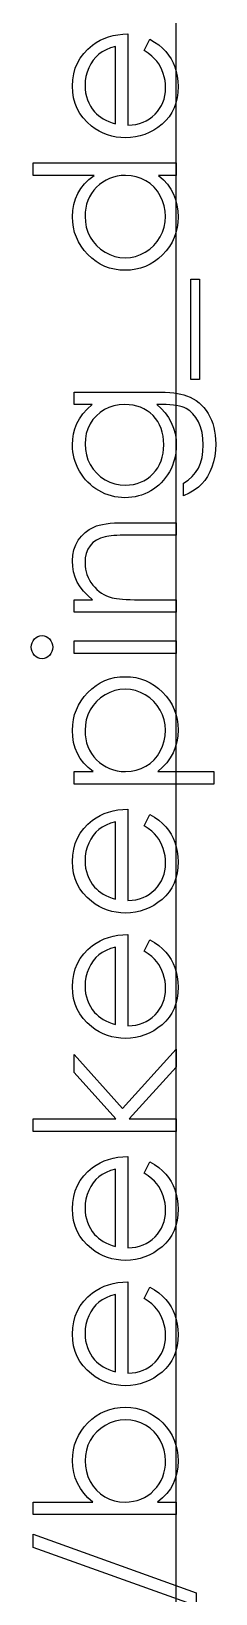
# Model space of a CAD drawing. Header units: millimetres. Extents: x -496 to 15, y 154 to 434.
# Drawn here: x -411.2 to -407.9, y 222.96 to 250.93 of the extents above; entities that cross this region are included whole.
import ezdxf

# ---------------------------------------------------------------- set-up
doc = ezdxf.new("R2010")
doc.units = ezdxf.units.MM

msp = doc.modelspace()

# ---------------------------------------------------------------- linework, layer by layer
at = {"color": 7, "linetype": 'Continuous'}
msp.add_line((-408.607, 164.056), (-408.607, 293.248), dxfattribs=at)
at = {"color": 7, "linetype": 'Continuous', "flags": 128}
for points in [[(-409.184, 250.587), (-409.079, 250.786), (-409.079, 250.786), (-408.995, 250.737), (-408.92, 250.685), (-408.854, 250.629), (-408.795, 250.569), (-408.744, 250.505), (-408.7, 250.438), (-408.662, 250.366), (-408.631, 250.291), (-408.607, 250.212), (-408.589, 250.127), (-408.578, 250.037), (-408.575, 249.943), (-408.575, 249.943), (-408.579, 249.837), (-408.593, 249.738), (-408.615, 249.645), (-408.647, 249.558), (-408.687, 249.476), (-408.737, 249.401), (-408.795, 249.331), (-408.863, 249.267), (-408.936, 249.21), (-409.012, 249.16), (-409.09, 249.119), (-409.17, 249.085), (-409.253, 249.058), (-409.338, 249.039), (-409.425, 249.028), (-409.515, 249.024), (-409.515, 249.024), (-409.599, 249.027), (-409.681, 249.037), (-409.761, 249.053), (-409.839, 249.076), (-409.914, 249.106), (-409.986, 249.142), (-410.057, 249.185), (-410.125, 249.234), (-410.125, 249.234), (-410.205, 249.304), (-410.274, 249.379), (-410.332, 249.459), (-410.38, 249.546), (-410.418, 249.638), (-410.444, 249.736), (-410.46, 249.839), (-410.466, 249.948), (-410.466, 249.948), (-410.46, 250.06), (-410.443, 250.167), (-410.415, 250.268), (-410.375, 250.362), (-410.325, 250.451), (-410.263, 250.535), (-410.19, 250.612), (-410.106, 250.684), (-410.106, 250.684), (-410.04, 250.73), (-409.971, 250.769), (-409.898, 250.803), (-409.821, 250.831), (-409.739, 250.853), (-409.654, 250.869), (-409.565, 250.879), (-409.472, 250.883), (-409.472, 250.883), (-409.472, 249.248), (-409.472, 249.248), (-409.4, 249.253), (-409.331, 249.263), (-409.265, 249.279), (-409.203, 249.301), (-409.144, 249.328), (-409.089, 249.361), (-409.037, 249.4), (-408.988, 249.444), (-408.944, 249.493), (-408.905, 249.545), (-408.873, 249.6), (-408.846, 249.657), (-408.825, 249.717), (-408.811, 249.78), (-408.802, 249.846), (-408.799, 249.915), (-408.799, 249.915), (-408.801, 249.982), (-408.809, 250.047), (-408.823, 250.112), (-408.842, 250.176), (-408.865, 250.238), (-408.892, 250.295), (-408.922, 250.346), (-408.955, 250.393), (-408.996, 250.439), (-409.047, 250.486), (-409.11, 250.536), (-409.184, 250.587)], [(-409.696, 250.658), (-409.785, 250.632), (-409.864, 250.599), (-409.934, 250.562), (-409.994, 250.519), (-410.047, 250.469), (-410.094, 250.412), (-410.137, 250.348), (-410.173, 250.277), (-410.203, 250.201), (-410.224, 250.122), (-410.237, 250.042), (-410.241, 249.96), (-410.241, 249.96), (-410.239, 249.893), (-410.231, 249.827), (-410.217, 249.765), (-410.198, 249.705), (-410.174, 249.647), (-410.145, 249.592), (-410.11, 249.539), (-410.07, 249.489), (-410.07, 249.489), (-410.037, 249.454), (-410, 249.421), (-409.959, 249.391), (-409.914, 249.363), (-409.866, 249.337), (-409.813, 249.313), (-409.757, 249.291), (-409.696, 249.272), (-409.696, 249.272), (-409.696, 250.658)], [(-411.17, 248.575), (-408.607, 248.575), (-408.607, 248.575), (-408.607, 248.351), (-408.607, 248.351), (-408.923, 248.351), (-408.923, 248.351), (-408.838, 248.273), (-408.766, 248.191), (-408.706, 248.104), (-408.658, 248.013), (-408.622, 247.917), (-408.596, 247.818), (-408.58, 247.713), (-408.575, 247.604), (-408.575, 247.604), (-408.579, 247.508), (-408.592, 247.415), (-408.614, 247.325), (-408.644, 247.239), (-408.683, 247.157), (-408.73, 247.078), (-408.786, 247.002), (-408.852, 246.931), (-408.923, 246.865), (-408.997, 246.809), (-409.076, 246.761), (-409.158, 246.721), (-409.245, 246.691), (-409.334, 246.669), (-409.428, 246.656), (-409.525, 246.652), (-409.525, 246.652), (-409.62, 246.656), (-409.712, 246.669), (-409.801, 246.691), (-409.886, 246.722), (-409.967, 246.762), (-410.044, 246.81), (-410.119, 246.867), (-410.19, 246.933), (-410.254, 247.005), (-410.31, 247.082), (-410.358, 247.161), (-410.396, 247.244), (-410.427, 247.33), (-410.449, 247.421), (-410.461, 247.514), (-410.466, 247.611), (-410.466, 247.611), (-410.46, 247.723), (-410.442, 247.829), (-410.412, 247.93), (-410.369, 248.025), (-410.315, 248.115), (-410.249, 248.199), (-410.17, 248.277), (-410.08, 248.351), (-410.08, 248.351), (-411.171, 248.351), (-411.171, 248.351), (-411.171, 248.575)], [(-410.241, 247.614), (-410.235, 247.516), (-410.218, 247.422), (-410.188, 247.332), (-410.147, 247.245), (-410.095, 247.165), (-410.034, 247.094), (-409.963, 247.03), (-409.883, 246.976), (-409.797, 246.932), (-409.707, 246.901), (-409.616, 246.882), (-409.523, 246.876), (-409.523, 246.876), (-409.429, 246.883), (-409.338, 246.901), (-409.25, 246.933), (-409.163, 246.977), (-409.081, 247.032), (-409.009, 247.095), (-408.947, 247.167), (-408.895, 247.248), (-408.853, 247.334), (-408.823, 247.424), (-408.805, 247.517), (-408.799, 247.612), (-408.799, 247.612), (-408.805, 247.71), (-408.822, 247.804), (-408.853, 247.896), (-408.894, 247.985), (-408.946, 248.068), (-409.006, 248.141), (-409.074, 248.203), (-409.151, 248.255), (-409.235, 248.297), (-409.323, 248.327), (-409.417, 248.345), (-409.516, 248.351), (-409.516, 248.351), (-409.592, 248.347), (-409.664, 248.337), (-409.734, 248.321), (-409.8, 248.297), (-409.863, 248.267), (-409.923, 248.231), (-409.98, 248.188), (-410.033, 248.138), (-410.082, 248.083), (-410.125, 248.026), (-410.16, 247.964), (-410.189, 247.901), (-410.212, 247.834), (-410.228, 247.764), (-410.238, 247.691), (-410.241, 247.614)], [(-408.35, 244.697), (-408.35, 246.492), (-408.35, 246.492), (-408.19, 246.492), (-408.19, 246.492), (-408.19, 244.697), (-408.19, 244.697), (-408.35, 244.697)], [(-410.434, 244.248), (-410.434, 244.472), (-410.434, 244.472), (-408.984, 244.472), (-408.984, 244.472), (-408.891, 244.471), (-408.805, 244.468), (-408.725, 244.463), (-408.652, 244.456), (-408.585, 244.446), (-408.525, 244.435), (-408.471, 244.421), (-408.423, 244.406), (-408.423, 244.406), (-408.362, 244.381), (-408.305, 244.352), (-408.252, 244.319), (-408.201, 244.281), (-408.155, 244.239), (-408.112, 244.193), (-408.073, 244.143), (-408.037, 244.089), (-408.005, 244.031), (-407.978, 243.971), (-407.955, 243.907), (-407.936, 243.84), (-407.921, 243.771), (-407.91, 243.699), (-407.903, 243.624), (-407.901, 243.546), (-407.901, 243.546), (-407.905, 243.433), (-407.918, 243.326), (-407.939, 243.224), (-407.969, 243.129), (-408.005, 243.041), (-408.047, 242.961), (-408.095, 242.89), (-408.148, 242.828), (-408.211, 242.771), (-408.287, 242.716), (-408.376, 242.663), (-408.478, 242.613), (-408.478, 242.613), (-408.478, 242.838), (-408.478, 242.838), (-408.394, 242.894), (-408.322, 242.959), (-408.262, 243.031), (-408.212, 243.111), (-408.174, 243.199), (-408.147, 243.298), (-408.131, 243.406), (-408.126, 243.525), (-408.126, 243.525), (-408.131, 243.642), (-408.147, 243.75), (-408.174, 243.848), (-408.212, 243.937), (-408.259, 244.015), (-408.31, 244.081), (-408.367, 244.134), (-408.429, 244.176), (-408.465, 244.193), (-408.505, 244.208), (-408.552, 244.22), (-408.603, 244.23), (-408.66, 244.238), (-408.722, 244.243), (-408.789, 244.247), (-408.862, 244.248), (-408.862, 244.248), (-408.957, 244.248), (-408.957, 244.248), (-408.877, 244.178), (-408.807, 244.101), (-408.747, 244.016), (-408.697, 243.924), (-408.658, 243.827), (-408.629, 243.727), (-408.612, 243.624), (-408.607, 243.518), (-408.607, 243.518), (-408.609, 243.455), (-408.614, 243.394), (-408.624, 243.333), (-408.638, 243.273), (-408.655, 243.215), (-408.676, 243.157), (-408.702, 243.1), (-408.731, 243.045), (-408.763, 242.991), (-408.798, 242.94), (-408.836, 242.893), (-408.877, 242.848), (-408.92, 242.807), (-408.965, 242.769), (-409.014, 242.734), (-409.065, 242.702), (-409.118, 242.674), (-409.173, 242.649), (-409.228, 242.628), (-409.285, 242.611), (-409.343, 242.598), (-409.403, 242.589), (-409.464, 242.583), (-409.526, 242.581), (-409.526, 242.581), (-409.588, 242.583), (-409.65, 242.589), (-409.71, 242.599), (-409.769, 242.613), (-409.827, 242.63), (-409.884, 242.652), (-409.94, 242.677), (-409.995, 242.707), (-410.048, 242.74), (-410.098, 242.776), (-410.145, 242.815), (-410.19, 242.857), (-410.231, 242.902), (-410.27, 242.95), (-410.306, 243.002), (-410.339, 243.056), (-410.368, 243.112), (-410.394, 243.168), (-410.416, 243.226), (-410.434, 243.284), (-410.448, 243.343), (-410.458, 243.403), (-410.464, 243.464), (-410.466, 243.525), (-410.466, 243.525), (-410.461, 243.626), (-410.446, 243.723), (-410.422, 243.816), (-410.388, 243.906), (-410.342, 243.994), (-410.281, 244.081), (-410.205, 244.165), (-410.114, 244.248), (-410.114, 244.248), (-410.434, 244.248)], [(-410.241, 243.543), (-410.235, 243.445), (-410.217, 243.35), (-410.188, 243.259), (-410.146, 243.172), (-410.093, 243.091), (-410.032, 243.019), (-409.961, 242.956), (-409.882, 242.903), (-409.796, 242.86), (-409.706, 242.83), (-409.613, 242.812), (-409.517, 242.806), (-409.517, 242.806), (-409.444, 242.809), (-409.375, 242.818), (-409.308, 242.834), (-409.245, 242.856), (-409.186, 242.884), (-409.129, 242.919), (-409.075, 242.96), (-409.025, 243.007), (-408.98, 243.059), (-408.94, 243.115), (-408.907, 243.175), (-408.88, 243.238), (-408.859, 243.305), (-408.843, 243.377), (-408.834, 243.451), (-408.831, 243.529), (-408.831, 243.529), (-408.834, 243.608), (-408.843, 243.684), (-408.858, 243.755), (-408.879, 243.822), (-408.906, 243.885), (-408.94, 243.944), (-408.979, 244), (-409.024, 244.051), (-409.074, 244.097), (-409.128, 244.137), (-409.186, 244.171), (-409.247, 244.199), (-409.312, 244.22), (-409.381, 244.235), (-409.453, 244.245), (-409.53, 244.248), (-409.53, 244.248), (-409.63, 244.242), (-409.723, 244.225), (-409.812, 244.197), (-409.895, 244.157), (-409.971, 244.107), (-410.038, 244.048), (-410.098, 243.979), (-410.149, 243.9), (-410.189, 243.816), (-410.218, 243.728), (-410.235, 243.637), (-410.241, 243.543)], [(-410.434, 240.53), (-410.434, 240.754), (-410.434, 240.754), (-410.104, 240.754), (-410.104, 240.754), (-410.192, 240.828), (-410.267, 240.905), (-410.33, 240.986), (-410.379, 241.071), (-410.417, 241.16), (-410.444, 241.253), (-410.46, 241.349), (-410.466, 241.45), (-410.466, 241.45), (-410.459, 241.551), (-410.44, 241.646), (-410.407, 241.735), (-410.362, 241.818), (-410.306, 241.893), (-410.241, 241.958), (-410.168, 242.012), (-410.084, 242.056), (-410.037, 242.074), (-409.985, 242.09), (-409.926, 242.103), (-409.861, 242.114), (-409.79, 242.122), (-409.712, 242.128), (-409.629, 242.132), (-409.54, 242.133), (-409.54, 242.133), (-408.607, 242.133), (-408.607, 242.133), (-408.607, 241.908), (-408.607, 241.908), (-409.466, 241.908), (-409.466, 241.908), (-409.541, 241.908), (-409.609, 241.907), (-409.67, 241.905), (-409.725, 241.902), (-409.774, 241.898), (-409.817, 241.893), (-409.853, 241.888), (-409.882, 241.882), (-409.882, 241.882), (-409.966, 241.856), (-410.038, 241.821), (-410.101, 241.776), (-410.151, 241.721), (-410.191, 241.657), (-410.219, 241.584), (-410.236, 241.502), (-410.241, 241.41), (-410.241, 241.41), (-410.239, 241.356), (-410.233, 241.304), (-410.222, 241.252), (-410.206, 241.203), (-410.187, 241.154), (-410.163, 241.107), (-410.135, 241.061), (-410.102, 241.017), (-410.066, 240.976), (-410.028, 240.938), (-409.988, 240.904), (-409.946, 240.874), (-409.902, 240.847), (-409.856, 240.824), (-409.808, 240.804), (-409.757, 240.789), (-409.757, 240.789), (-409.72, 240.781), (-409.676, 240.774), (-409.626, 240.768), (-409.568, 240.763), (-409.503, 240.759), (-409.431, 240.756), (-409.353, 240.755), (-409.267, 240.754), (-409.267, 240.754), (-408.607, 240.754), (-408.607, 240.754), (-408.607, 240.53), (-408.607, 240.53), (-410.434, 240.53)], [(-411.203, 239.904), (-411.199, 239.946), (-411.189, 239.984), (-411.171, 240.02), (-411.146, 240.052), (-411.117, 240.079), (-411.084, 240.098), (-411.048, 240.109), (-411.009, 240.113), (-411.009, 240.113), (-410.972, 240.109), (-410.937, 240.098), (-410.904, 240.079), (-410.875, 240.052), (-410.85, 240.02), (-410.832, 239.984), (-410.822, 239.946), (-410.818, 239.904), (-410.818, 239.904), (-410.822, 239.863), (-410.832, 239.825), (-410.85, 239.79), (-410.875, 239.758), (-410.904, 239.731), (-410.937, 239.712), (-410.972, 239.701), (-411.009, 239.697), (-411.009, 239.697), (-411.048, 239.701), (-411.084, 239.712), (-411.117, 239.731), (-411.146, 239.758), (-411.171, 239.79), (-411.189, 239.825), (-411.199, 239.863), (-411.203, 239.904)], [(-410.434, 239.793), (-410.434, 240.017), (-410.434, 240.017), (-408.607, 240.017), (-408.607, 240.017), (-408.607, 239.793), (-408.607, 239.793), (-410.434, 239.793)], [(-410.434, 237.453), (-410.434, 237.677), (-410.434, 237.677), (-410.095, 237.677), (-410.095, 237.677), (-410.185, 237.751), (-410.262, 237.83), (-410.326, 237.914), (-410.377, 238.004), (-410.416, 238.099), (-410.444, 238.199), (-410.46, 238.304), (-410.466, 238.416), (-410.466, 238.416), (-410.461, 238.513), (-410.449, 238.607), (-410.427, 238.697), (-410.396, 238.784), (-410.358, 238.867), (-410.31, 238.946), (-410.254, 239.022), (-410.19, 239.094), (-410.119, 239.16), (-410.044, 239.217), (-409.967, 239.266), (-409.886, 239.306), (-409.801, 239.337), (-409.712, 239.359), (-409.62, 239.372), (-409.525, 239.376), (-409.525, 239.376), (-409.428, 239.372), (-409.334, 239.359), (-409.245, 239.337), (-409.158, 239.307), (-409.076, 239.267), (-408.997, 239.219), (-408.923, 239.162), (-408.852, 239.097), (-408.786, 239.025), (-408.73, 238.95), (-408.683, 238.871), (-408.644, 238.789), (-408.614, 238.703), (-408.592, 238.613), (-408.579, 238.519), (-408.575, 238.423), (-408.575, 238.423), (-408.58, 238.314), (-408.597, 238.209), (-408.626, 238.11), (-408.666, 238.014), (-408.717, 237.923), (-408.779, 237.837), (-408.853, 237.755), (-408.938, 237.677), (-408.938, 237.677), (-407.934, 237.677), (-407.934, 237.677), (-407.934, 237.453), (-407.934, 237.453), (-410.434, 237.453)], [(-410.241, 238.414), (-410.238, 238.338), (-410.228, 238.264), (-410.212, 238.194), (-410.189, 238.127), (-410.16, 238.063), (-410.125, 238.003), (-410.082, 237.944), (-410.033, 237.89), (-409.98, 237.84), (-409.923, 237.797), (-409.863, 237.761), (-409.8, 237.731), (-409.734, 237.708), (-409.664, 237.691), (-409.592, 237.681), (-409.516, 237.677), (-409.516, 237.677), (-409.417, 237.684), (-409.323, 237.701), (-409.235, 237.731), (-409.151, 237.772), (-409.074, 237.825), (-409.006, 237.888), (-408.946, 237.961), (-408.894, 238.044), (-408.853, 238.134), (-408.822, 238.226), (-408.805, 238.32), (-408.799, 238.417), (-408.799, 238.417), (-408.805, 238.512), (-408.823, 238.604), (-408.853, 238.694), (-408.895, 238.78), (-408.947, 238.861), (-409.009, 238.933), (-409.081, 238.996), (-409.163, 239.051), (-409.25, 239.095), (-409.338, 239.127), (-409.429, 239.145), (-409.523, 239.152), (-409.523, 239.152), (-409.616, 239.146), (-409.707, 239.127), (-409.797, 239.096), (-409.883, 239.052), (-409.963, 238.998), (-410.034, 238.935), (-410.095, 238.863), (-410.147, 238.783), (-410.188, 238.696), (-410.218, 238.606), (-410.235, 238.512), (-410.241, 238.414)], [(-409.184, 236.709), (-409.079, 236.908), (-409.079, 236.908), (-408.995, 236.859), (-408.92, 236.807), (-408.854, 236.751), (-408.795, 236.69), (-408.744, 236.627), (-408.7, 236.56), (-408.662, 236.488), (-408.631, 236.413), (-408.607, 236.333), (-408.589, 236.249), (-408.578, 236.159), (-408.575, 236.064), (-408.575, 236.064), (-408.579, 235.959), (-408.593, 235.86), (-408.615, 235.767), (-408.647, 235.679), (-408.687, 235.598), (-408.737, 235.523), (-408.795, 235.452), (-408.863, 235.389), (-408.936, 235.332), (-409.012, 235.282), (-409.09, 235.241), (-409.17, 235.207), (-409.253, 235.179), (-409.338, 235.16), (-409.425, 235.149), (-409.515, 235.145), (-409.515, 235.145), (-409.599, 235.149), (-409.681, 235.158), (-409.761, 235.175), (-409.839, 235.198), (-409.914, 235.228), (-409.986, 235.264), (-410.057, 235.307), (-410.125, 235.356), (-410.125, 235.356), (-410.205, 235.425), (-410.274, 235.501), (-410.332, 235.581), (-410.38, 235.668), (-410.418, 235.76), (-410.444, 235.858), (-410.46, 235.961), (-410.466, 236.07), (-410.466, 236.07), (-410.46, 236.182), (-410.443, 236.289), (-410.415, 236.389), (-410.375, 236.484), (-410.325, 236.573), (-410.263, 236.656), (-410.19, 236.734), (-410.106, 236.806), (-410.106, 236.806), (-410.04, 236.852), (-409.971, 236.891), (-409.898, 236.925), (-409.821, 236.953), (-409.739, 236.975), (-409.654, 236.991), (-409.565, 237), (-409.472, 237.004), (-409.472, 237.004), (-409.472, 235.37), (-409.472, 235.37), (-409.4, 235.374), (-409.331, 235.384), (-409.265, 235.4), (-409.203, 235.422), (-409.144, 235.449), (-409.089, 235.482), (-409.037, 235.522), (-408.988, 235.566), (-408.944, 235.615), (-408.905, 235.667), (-408.873, 235.721), (-408.846, 235.779), (-408.825, 235.839), (-408.811, 235.902), (-408.802, 235.968), (-408.799, 236.036), (-408.799, 236.036), (-408.801, 236.103), (-408.809, 236.169), (-408.823, 236.234), (-408.842, 236.298), (-408.865, 236.36), (-408.892, 236.416), (-408.922, 236.468), (-408.955, 236.515), (-408.996, 236.561), (-409.047, 236.608), (-409.11, 236.658), (-409.184, 236.709)], [(-409.696, 236.78), (-409.785, 236.754), (-409.864, 236.721), (-409.934, 236.683), (-409.994, 236.64), (-410.047, 236.591), (-410.094, 236.534), (-410.137, 236.47), (-410.173, 236.398), (-410.203, 236.322), (-410.224, 236.244), (-410.237, 236.164), (-410.241, 236.081), (-410.241, 236.081), (-410.239, 236.014), (-410.231, 235.949), (-410.217, 235.887), (-410.198, 235.827), (-410.174, 235.769), (-410.145, 235.714), (-410.11, 235.661), (-410.07, 235.611), (-410.07, 235.611), (-410.037, 235.576), (-410, 235.543), (-409.959, 235.513), (-409.914, 235.484), (-409.866, 235.458), (-409.813, 235.434), (-409.757, 235.413), (-409.696, 235.393), (-409.696, 235.393), (-409.696, 236.78)], [(-409.184, 234.465), (-409.079, 234.665), (-409.079, 234.665), (-408.995, 234.616), (-408.92, 234.563), (-408.854, 234.507), (-408.795, 234.447), (-408.744, 234.383), (-408.7, 234.316), (-408.662, 234.244), (-408.631, 234.169), (-408.607, 234.09), (-408.589, 234.005), (-408.578, 233.915), (-408.575, 233.821), (-408.575, 233.821), (-408.579, 233.716), (-408.593, 233.616), (-408.615, 233.523), (-408.647, 233.436), (-408.687, 233.355), (-408.737, 233.279), (-408.795, 233.209), (-408.863, 233.145), (-408.936, 233.088), (-409.012, 233.039), (-409.09, 232.997), (-409.17, 232.963), (-409.253, 232.936), (-409.338, 232.917), (-409.425, 232.906), (-409.515, 232.902), (-409.515, 232.902), (-409.599, 232.905), (-409.681, 232.915), (-409.761, 232.931), (-409.839, 232.954), (-409.914, 232.984), (-409.986, 233.02), (-410.057, 233.063), (-410.125, 233.112), (-410.125, 233.112), (-410.205, 233.182), (-410.274, 233.257), (-410.332, 233.338), (-410.38, 233.424), (-410.418, 233.516), (-410.444, 233.614), (-410.46, 233.717), (-410.466, 233.826), (-410.466, 233.826), (-410.46, 233.939), (-410.443, 234.045), (-410.415, 234.146), (-410.375, 234.24), (-410.325, 234.33), (-410.263, 234.413), (-410.19, 234.49), (-410.106, 234.562), (-410.106, 234.562), (-410.04, 234.608), (-409.971, 234.648), (-409.898, 234.682), (-409.821, 234.709), (-409.739, 234.731), (-409.654, 234.747), (-409.565, 234.757), (-409.472, 234.761), (-409.472, 234.761), (-409.472, 233.126), (-409.472, 233.126), (-409.4, 233.131), (-409.331, 233.141), (-409.265, 233.157), (-409.203, 233.179), (-409.144, 233.206), (-409.089, 233.239), (-409.037, 233.278), (-408.988, 233.323), (-408.944, 233.372), (-408.905, 233.423), (-408.873, 233.478), (-408.846, 233.535), (-408.825, 233.595), (-408.811, 233.659), (-408.802, 233.724), (-408.799, 233.793), (-408.799, 233.793), (-408.801, 233.86), (-408.809, 233.925), (-408.823, 233.991), (-408.842, 234.055), (-408.865, 234.116), (-408.892, 234.173), (-408.922, 234.224), (-408.955, 234.272), (-408.996, 234.317), (-409.047, 234.365), (-409.11, 234.414), (-409.184, 234.465)], [(-409.696, 234.536), (-409.785, 234.51), (-409.864, 234.477), (-409.934, 234.44), (-409.994, 234.397), (-410.047, 234.348), (-410.094, 234.291), (-410.137, 234.226), (-410.173, 234.155), (-410.203, 234.079), (-410.224, 234), (-410.237, 233.92), (-410.241, 233.838), (-410.241, 233.838), (-410.239, 233.771), (-410.231, 233.706), (-410.217, 233.643), (-410.198, 233.583), (-410.174, 233.525), (-410.145, 233.47), (-410.11, 233.418), (-410.07, 233.367), (-410.07, 233.367), (-410.037, 233.332), (-410, 233.299), (-409.959, 233.269), (-409.914, 233.241), (-409.866, 233.215), (-409.813, 233.191), (-409.757, 233.169), (-409.696, 233.15), (-409.696, 233.15), (-409.696, 234.536)], [(-411.17, 231.235), (-411.171, 231.46), (-411.171, 231.46), (-409.688, 231.46), (-409.688, 231.46), (-410.434, 232.291), (-410.434, 232.291), (-410.434, 232.613), (-410.434, 232.613), (-409.568, 231.649), (-409.568, 231.649), (-408.607, 232.71), (-408.607, 232.71), (-408.607, 232.388), (-408.607, 232.388), (-409.448, 231.46), (-409.448, 231.46), (-408.607, 231.46), (-408.607, 231.46), (-408.607, 231.235), (-408.607, 231.235), (-411.171, 231.235)], [(-409.184, 230.491), (-409.079, 230.69), (-409.079, 230.69), (-408.995, 230.641), (-408.92, 230.589), (-408.854, 230.533), (-408.795, 230.472), (-408.744, 230.409), (-408.7, 230.342), (-408.662, 230.27), (-408.631, 230.195), (-408.607, 230.115), (-408.589, 230.031), (-408.578, 229.941), (-408.575, 229.846), (-408.575, 229.846), (-408.579, 229.741), (-408.593, 229.642), (-408.615, 229.549), (-408.647, 229.461), (-408.687, 229.38), (-408.737, 229.305), (-408.795, 229.234), (-408.863, 229.171), (-408.936, 229.114), (-409.012, 229.064), (-409.09, 229.023), (-409.17, 228.989), (-409.253, 228.962), (-409.338, 228.943), (-409.425, 228.931), (-409.515, 228.927), (-409.515, 228.927), (-409.599, 228.931), (-409.681, 228.941), (-409.761, 228.957), (-409.839, 228.98), (-409.914, 229.01), (-409.986, 229.046), (-410.057, 229.089), (-410.125, 229.138), (-410.125, 229.138), (-410.205, 229.207), (-410.274, 229.283), (-410.332, 229.363), (-410.38, 229.45), (-410.418, 229.542), (-410.444, 229.64), (-410.46, 229.743), (-410.466, 229.852), (-410.466, 229.852), (-410.46, 229.964), (-410.443, 230.071), (-410.415, 230.171), (-410.375, 230.266), (-410.325, 230.355), (-410.263, 230.438), (-410.19, 230.516), (-410.106, 230.588), (-410.106, 230.588), (-410.04, 230.634), (-409.971, 230.673), (-409.898, 230.707), (-409.821, 230.735), (-409.739, 230.757), (-409.654, 230.773), (-409.565, 230.782), (-409.472, 230.786), (-409.472, 230.786), (-409.472, 229.152), (-409.472, 229.152), (-409.4, 229.156), (-409.331, 229.166), (-409.265, 229.182), (-409.203, 229.204), (-409.144, 229.231), (-409.089, 229.265), (-409.037, 229.304), (-408.988, 229.348), (-408.944, 229.397), (-408.905, 229.449), (-408.873, 229.503), (-408.846, 229.561), (-408.825, 229.621), (-408.811, 229.684), (-408.802, 229.75), (-408.799, 229.818), (-408.799, 229.818), (-408.801, 229.886), (-408.809, 229.951), (-408.823, 230.016), (-408.842, 230.08), (-408.865, 230.142), (-408.892, 230.199), (-408.922, 230.25), (-408.955, 230.297), (-408.996, 230.343), (-409.047, 230.39), (-409.11, 230.44), (-409.184, 230.491)], [(-409.696, 230.562), (-409.785, 230.536), (-409.864, 230.503), (-409.934, 230.465), (-409.994, 230.422), (-410.047, 230.373), (-410.094, 230.316), (-410.137, 230.252), (-410.173, 230.18), (-410.203, 230.104), (-410.224, 230.026), (-410.237, 229.946), (-410.241, 229.863), (-410.241, 229.863), (-410.239, 229.796), (-410.231, 229.731), (-410.217, 229.669), (-410.198, 229.609), (-410.174, 229.551), (-410.145, 229.496), (-410.11, 229.443), (-410.07, 229.393), (-410.07, 229.393), (-410.037, 229.358), (-410, 229.325), (-409.959, 229.295), (-409.914, 229.267), (-409.866, 229.24), (-409.813, 229.216), (-409.757, 229.195), (-409.696, 229.175), (-409.696, 229.175), (-409.696, 230.562)], [(-409.184, 228.247), (-409.079, 228.447), (-409.079, 228.447), (-408.995, 228.398), (-408.92, 228.345), (-408.854, 228.289), (-408.795, 228.229), (-408.744, 228.165), (-408.7, 228.098), (-408.662, 228.027), (-408.631, 227.951), (-408.607, 227.872), (-408.589, 227.787), (-408.578, 227.698), (-408.575, 227.603), (-408.575, 227.603), (-408.579, 227.498), (-408.593, 227.399), (-408.615, 227.305), (-408.647, 227.218), (-408.687, 227.137), (-408.737, 227.061), (-408.795, 226.991), (-408.863, 226.927), (-408.936, 226.87), (-409.012, 226.821), (-409.09, 226.779), (-409.17, 226.745), (-409.253, 226.718), (-409.338, 226.699), (-409.425, 226.688), (-409.515, 226.684), (-409.515, 226.684), (-409.599, 226.687), (-409.681, 226.697), (-409.761, 226.713), (-409.839, 226.736), (-409.914, 226.766), (-409.986, 226.802), (-410.057, 226.845), (-410.125, 226.894), (-410.125, 226.894), (-410.205, 226.964), (-410.274, 227.039), (-410.332, 227.12), (-410.38, 227.206), (-410.418, 227.298), (-410.444, 227.396), (-410.46, 227.499), (-410.466, 227.608), (-410.466, 227.608), (-410.46, 227.721), (-410.443, 227.827), (-410.415, 227.928), (-410.375, 228.023), (-410.325, 228.112), (-410.263, 228.195), (-410.19, 228.272), (-410.106, 228.344), (-410.106, 228.344), (-410.04, 228.39), (-409.971, 228.43), (-409.898, 228.464), (-409.821, 228.491), (-409.739, 228.513), (-409.654, 228.529), (-409.565, 228.539), (-409.472, 228.543), (-409.472, 228.543), (-409.472, 226.908), (-409.472, 226.908), (-409.4, 226.913), (-409.331, 226.923), (-409.265, 226.939), (-409.203, 226.961), (-409.144, 226.988), (-409.089, 227.021), (-409.037, 227.06), (-408.988, 227.105), (-408.944, 227.154), (-408.905, 227.205), (-408.873, 227.26), (-408.846, 227.317), (-408.825, 227.378), (-408.811, 227.441), (-408.802, 227.506), (-408.799, 227.575), (-408.799, 227.575), (-408.801, 227.642), (-408.809, 227.708), (-408.823, 227.773), (-408.842, 227.837), (-408.865, 227.898), (-408.892, 227.955), (-408.922, 228.007), (-408.955, 228.054), (-408.996, 228.099), (-409.047, 228.147), (-409.11, 228.196), (-409.184, 228.247)], [(-409.696, 228.319), (-409.785, 228.292), (-409.864, 228.259), (-409.934, 228.222), (-409.994, 228.179), (-410.047, 228.13), (-410.094, 228.073), (-410.137, 228.009), (-410.173, 227.937), (-410.203, 227.861), (-410.224, 227.782), (-410.237, 227.702), (-410.241, 227.62), (-410.241, 227.62), (-410.239, 227.553), (-410.231, 227.488), (-410.217, 227.425), (-410.198, 227.365), (-410.174, 227.307), (-410.145, 227.252), (-410.11, 227.2), (-410.07, 227.149), (-410.07, 227.149), (-410.037, 227.114), (-410, 227.082), (-409.959, 227.051), (-409.914, 227.023), (-409.866, 226.997), (-409.813, 226.973), (-409.757, 226.951), (-409.696, 226.932), (-409.696, 226.932), (-409.696, 228.319)], [(-408.607, 224.376), (-411.171, 224.376), (-411.171, 224.376), (-411.171, 224.601), (-411.171, 224.601), (-410.102, 224.601), (-410.102, 224.601), (-410.188, 224.678), (-410.261, 224.76), (-410.324, 224.846), (-410.375, 224.937), (-410.415, 225.033), (-410.443, 225.132), (-410.46, 225.237), (-410.466, 225.346), (-410.466, 225.346), (-410.461, 225.442), (-410.448, 225.536), (-410.427, 225.626), (-410.396, 225.712), (-410.357, 225.794), (-410.31, 225.873), (-410.254, 225.948), (-410.189, 226.02), (-410.118, 226.085), (-410.043, 226.142), (-409.964, 226.19), (-409.882, 226.23), (-409.797, 226.26), (-409.707, 226.282), (-409.614, 226.295), (-409.517, 226.299), (-409.517, 226.299), (-409.421, 226.295), (-409.329, 226.282), (-409.24, 226.26), (-409.155, 226.229), (-409.073, 226.189), (-408.996, 226.141), (-408.921, 226.083), (-408.851, 226.017), (-408.786, 225.945), (-408.73, 225.869), (-408.682, 225.79), (-408.644, 225.707), (-408.613, 225.62), (-408.592, 225.53), (-408.579, 225.436), (-408.575, 225.339), (-408.575, 225.339), (-408.58, 225.228), (-408.597, 225.122), (-408.625, 225.022), (-408.663, 224.927), (-408.714, 224.837), (-408.778, 224.753), (-408.855, 224.674), (-408.945, 224.601), (-408.945, 224.601), (-408.607, 224.601), (-408.607, 224.601), (-408.607, 224.376)], [(-408.799, 225.337), (-408.805, 225.435), (-408.822, 225.529), (-408.852, 225.619), (-408.893, 225.706), (-408.945, 225.786), (-409.006, 225.858), (-409.077, 225.921), (-409.157, 225.975), (-409.244, 226.019), (-409.332, 226.05), (-409.423, 226.069), (-409.517, 226.075), (-409.517, 226.075), (-409.61, 226.068), (-409.702, 226.05), (-409.791, 226.018), (-409.878, 225.974), (-409.959, 225.919), (-410.031, 225.856), (-410.093, 225.784), (-410.146, 225.703), (-410.188, 225.617), (-410.217, 225.528), (-410.235, 225.435), (-410.241, 225.34), (-410.241, 225.34), (-410.235, 225.243), (-410.217, 225.149), (-410.188, 225.057), (-410.146, 224.967), (-410.093, 224.884), (-410.033, 224.811), (-409.965, 224.748), (-409.888, 224.695), (-409.805, 224.654), (-409.716, 224.624), (-409.622, 224.607), (-409.524, 224.601), (-409.524, 224.601), (-409.448, 224.604), (-409.375, 224.614), (-409.306, 224.631), (-409.24, 224.654), (-409.177, 224.684), (-409.117, 224.72), (-409.06, 224.763), (-409.007, 224.813), (-408.958, 224.867), (-408.916, 224.926), (-408.88, 224.986), (-408.851, 225.05), (-408.828, 225.117), (-408.812, 225.188), (-408.802, 225.261), (-408.799, 225.337)], [(-411.17, 224.024), (-408.254, 222.978), (-408.254, 222.978), (-408.254, 222.742), (-408.254, 222.742), (-411.171, 223.787), (-411.171, 223.787), (-411.171, 224.024)]]:
    msp.add_lwpolyline(points, dxfattribs=at)

doc.saveas('drawing.dxf')
